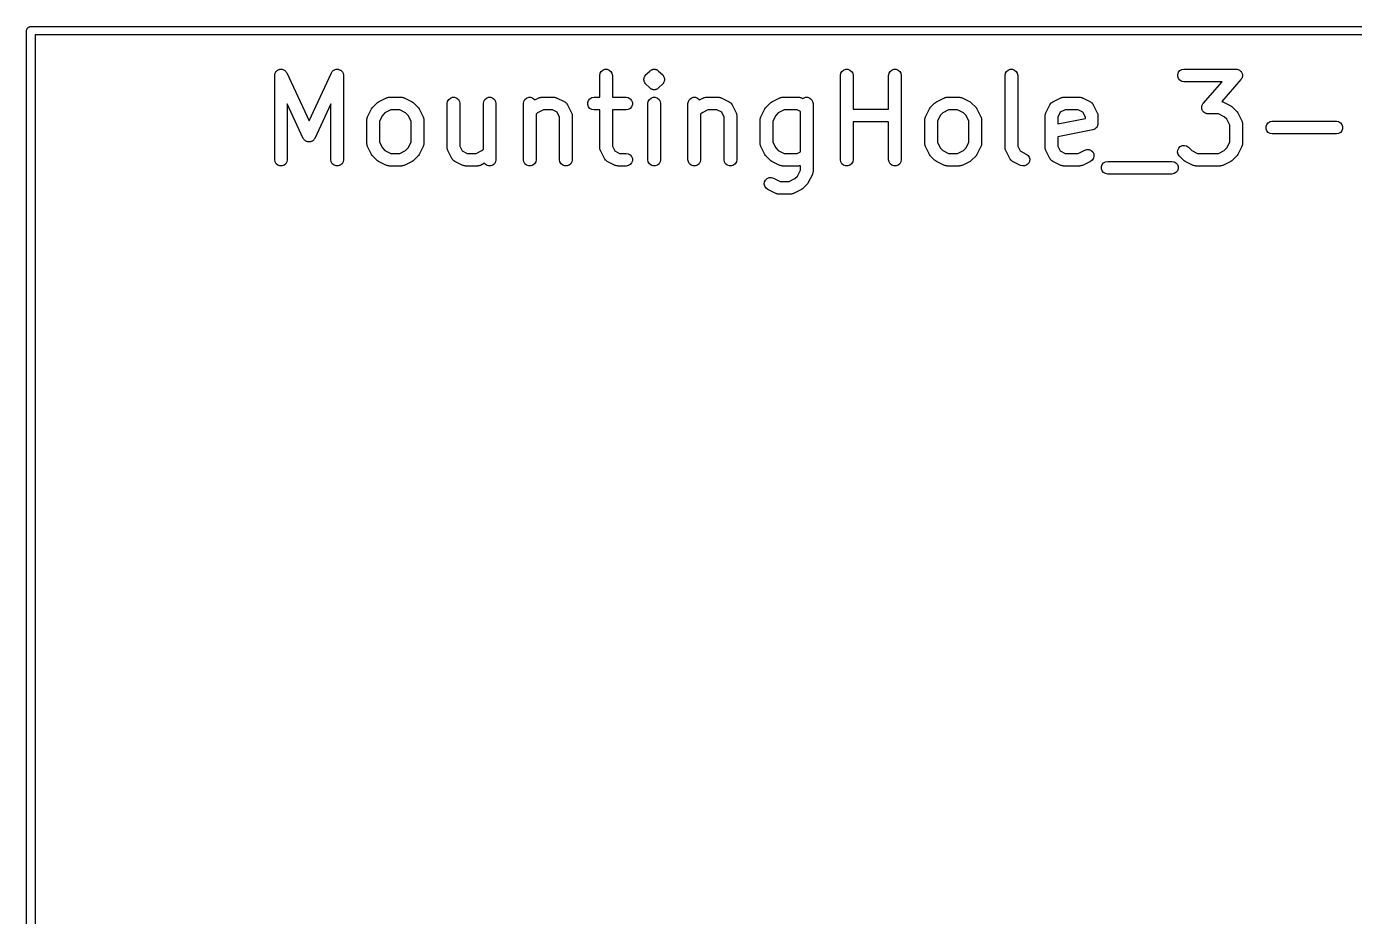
# Model space of a CAD drawing. Extents: x 128.4 to 190.5, y -130.4 to -95.9.
# Drawn here: x 128.41 to 144.17, y -115.04 to -104.47 of the extents above; entities that cross this region are included whole.
import ezdxf

# ---------------------------------------------------------------- set-up
doc = ezdxf.new("R2010")
doc.units = 0
doc.header["$MEASUREMENT"] = 0
doc.layers.add('BLACK', color=7, linetype='CONTINUOUS')

msp = doc.modelspace()

# ---------------------------------------------------------------- linework, layer by layer
at = {"layer": 'Black'}
for p, q in [((128.41, -104.523), (128.411, -104.519)), ((128.41, -120.523), (128.41, -104.523)), ((128.411, -104.514), (128.413, -104.51)), ((128.411, -104.519), (128.411, -104.514)), ((128.413, -104.51), (128.414, -104.506)), ((128.414, -104.506), (128.416, -104.502)), ((128.416, -104.502), (128.417, -104.498)), ((128.417, -104.498), (128.42, -104.495)), ((128.42, -104.495), (128.422, -104.491)), ((128.422, -104.491), (128.426, -104.488)), ((128.426, -104.488), (128.428, -104.485)), ((128.428, -104.485), (128.432, -104.483)), ((128.432, -104.483), (128.435, -104.48)), ((128.435, -104.48), (128.44, -104.478)), ((128.44, -104.478), (128.443, -104.476)), ((128.443, -104.476), (128.448, -104.475)), ((128.448, -104.475), (128.452, -104.474)), ((128.452, -104.474), (128.456, -104.474)), ((128.456, -104.474), (128.46, -104.473)), ((128.46, -104.473), (150.46, -104.473)), ((128.511, -104.573), (128.511, -120.473)), ((150.41, -104.573), (128.511, -104.573)), ((131.354, -105.054), (131.355, -105.044)), ((131.354, -106.054), (131.354, -105.054)), ((131.355, -105.044), (131.356, -105.034)), ((131.356, -105.034), (131.358, -105.031)), ((131.358, -105.028), (131.363, -105.02)), ((131.358, -105.031), (131.358, -105.028)), ((131.363, -105.02), (131.367, -105.011)), ((131.367, -105.011), (131.369, -105.008)), ((131.369, -105.008), (131.371, -105.005)), ((131.371, -105.005), (131.379, -104.999)), ((131.379, -104.999), (131.386, -104.992)), ((131.386, -104.992), (131.389, -104.991)), ((131.389, -104.991), (131.391, -104.989)), ((131.391, -104.989), (131.4, -104.985)), ((131.4, -104.985), (131.409, -104.981)), ((131.409, -104.981), (131.412, -104.981)), ((131.412, -104.981), (131.416, -104.98)), ((131.416, -104.98), (131.425, -104.98)), ((131.425, -104.98), (131.435, -104.979)), ((131.435, -104.979), (131.438, -104.98)), ((131.438, -104.98), (131.442, -104.98)), ((131.442, -104.98), (131.451, -104.983)), ((131.451, -104.983), (131.46, -104.986)), ((131.46, -104.986), (131.463, -104.988)), ((131.463, -104.988), (131.466, -104.989)), ((131.466, -104.989), (131.474, -104.995)), ((131.474, -104.995), (131.482, -105.001)), ((131.482, -105.001), (131.483, -105.003)), ((131.483, -105.003), (131.486, -105.005)), ((131.486, -105.005), (131.491, -105.014)), ((131.491, -105.014), (131.497, -105.022)), ((131.497, -105.022), (131.762, -105.591)), ((131.762, -105.591), (132.027, -105.022)), ((132.027, -105.022), (132.033, -105.014)), ((132.033, -105.014), (132.038, -105.005)), ((132.038, -105.005), (132.04, -105.003)), ((132.04, -105.003), (132.042, -105.001)), ((132.042, -105.001), (132.05, -104.995)), ((132.05, -104.995), (132.058, -104.989)), ((132.058, -104.989), (132.061, -104.988)), ((132.061, -104.988), (132.064, -104.986)), ((132.064, -104.986), (132.073, -104.983)), ((132.073, -104.983), (132.082, -104.98)), ((132.082, -104.98), (132.086, -104.98)), ((132.086, -104.98), (132.089, -104.979)), ((132.089, -104.979), (132.098, -104.98)), ((132.098, -104.98), (132.108, -104.98)), ((132.108, -104.98), (132.111, -104.981)), ((132.111, -104.981), (132.115, -104.981)), ((132.115, -104.981), (132.124, -104.985)), ((132.124, -104.985), (132.133, -104.989)), ((132.133, -104.989), (132.135, -104.991)), ((132.135, -104.991), (132.138, -104.992)), ((132.138, -104.992), (132.145, -104.999)), ((132.145, -104.999), (132.153, -105.005)), ((132.153, -105.005), (132.154, -105.008)), ((132.154, -105.008), (132.157, -105.011)), ((132.157, -105.011), (132.161, -105.02)), ((132.161, -105.02), (132.166, -105.028)), ((132.166, -105.028), (132.166, -105.031)), ((132.166, -105.031), (132.168, -105.034)), ((132.168, -105.034), (132.169, -105.044)), ((132.169, -105.044), (132.17, -105.054)), ((132.17, -105.054), (132.17, -106.054)), ((135.211, -105.054), (135.215, -105.028)), ((135.211, -105.312), (135.211, -105.054)), ((135.215, -105.028), (135.228, -105.005)), ((135.228, -105.005), (135.248, -104.989)), ((135.248, -104.989), (135.273, -104.98)), ((135.273, -104.98), (135.299, -104.98)), ((135.299, -104.98), (135.323, -104.989)), ((135.323, -104.989), (135.343, -105.005)), ((135.343, -105.005), (135.356, -105.028)), ((135.356, -105.028), (135.361, -105.054)), ((135.361, -105.054), (135.361, -105.312)), ((135.735, -105.095), (135.737, -105.088)), ((135.737, -105.082), (135.74, -105.076)), ((135.737, -105.088), (135.737, -105.082)), ((135.74, -105.076), (135.742, -105.07)), ((135.742, -105.07), (135.745, -105.064)), ((135.745, -105.064), (135.748, -105.058)), ((135.748, -105.058), (135.753, -105.054)), ((135.753, -105.054), (135.756, -105.048)), ((135.756, -105.048), (135.804, -105.001)), ((135.804, -105.001), (135.809, -104.997)), ((135.809, -104.997), (135.814, -104.992)), ((135.814, -104.992), (135.817, -104.991)), ((135.817, -104.991), (135.82, -104.989)), ((135.82, -104.989), (135.823, -104.988)), ((135.823, -104.988), (135.825, -104.986)), ((135.825, -104.986), (135.832, -104.984)), ((135.832, -104.984), (135.838, -104.981)), ((135.838, -104.981), (135.841, -104.981)), ((135.841, -104.981), (135.844, -104.98)), ((135.844, -104.98), (135.847, -104.98)), ((135.847, -104.98), (135.851, -104.979)), ((135.851, -104.979), (135.857, -104.979)), ((135.857, -104.979), (135.864, -104.979)), ((135.864, -104.979), (135.867, -104.98)), ((135.867, -104.98), (135.87, -104.98)), ((135.87, -104.98), (135.873, -104.981)), ((135.873, -104.981), (135.877, -104.981)), ((135.877, -104.981), (135.883, -104.984)), ((135.883, -104.984), (135.889, -104.986)), ((135.889, -104.986), (135.892, -104.988)), ((135.892, -104.988), (135.895, -104.989)), ((135.895, -104.989), (135.897, -104.991)), ((135.897, -104.991), (135.9, -104.992)), ((135.9, -104.992), (135.905, -104.997)), ((135.905, -104.997), (135.91, -105.001)), ((135.91, -105.001), (135.958, -105.048)), ((135.958, -105.048), (135.962, -105.054)), ((135.962, -105.054), (135.966, -105.058)), ((135.966, -105.058), (135.969, -105.064)), ((135.969, -105.064), (135.973, -105.07)), ((135.973, -105.07), (135.974, -105.076)), ((135.974, -105.076), (135.977, -105.082)), ((135.977, -105.082), (135.978, -105.088)), ((135.978, -105.088), (135.979, -105.095)), ((138.068, -105.054), (138.072, -105.028)), ((138.068, -106.054), (138.068, -105.054)), ((138.072, -105.028), (138.085, -105.005)), ((138.085, -105.005), (138.105, -104.989)), ((138.105, -104.989), (138.13, -104.98)), ((138.13, -104.98), (138.156, -104.98)), ((138.156, -104.98), (138.18, -104.989)), ((138.18, -104.989), (138.2, -105.005)), ((138.2, -105.005), (138.213, -105.028)), ((138.213, -105.028), (138.218, -105.054)), ((138.218, -105.054), (138.218, -105.455)), ((138.639, -105.054), (138.644, -105.028)), ((138.639, -105.455), (138.639, -105.054)), ((138.644, -105.028), (138.657, -105.005)), ((138.657, -105.005), (138.677, -104.989)), ((138.677, -104.989), (138.701, -104.98)), ((138.701, -104.98), (138.727, -104.98)), ((138.727, -104.98), (138.752, -104.989)), ((138.752, -104.989), (138.772, -105.005)), ((138.772, -105.005), (138.785, -105.028)), ((138.785, -105.028), (138.789, -105.054)), ((138.789, -105.054), (138.789, -106.054)), ((140.02, -105.054), (140.025, -105.028)), ((140.02, -105.911), (140.02, -105.054)), ((140.025, -105.028), (140.038, -105.005)), ((140.038, -105.005), (140.058, -104.989)), ((140.058, -104.989), (140.082, -104.98)), ((140.082, -104.98), (140.108, -104.98)), ((140.108, -104.98), (140.133, -104.989)), ((140.133, -104.989), (140.153, -105.005)), ((140.153, -105.005), (140.166, -105.028)), ((140.166, -105.028), (140.17, -105.054)), ((140.17, -105.054), (140.17, -105.893)), ((142.069, -105.041), (142.078, -105.016)), ((142.069, -105.067), (142.069, -105.041)), ((142.078, -105.091), (142.069, -105.067)), ((142.078, -105.016), (142.095, -104.996)), ((142.095, -105.111), (142.078, -105.091)), ((142.095, -104.996), (142.117, -104.983)), ((142.117, -104.983), (142.143, -104.979)), ((142.143, -104.979), (142.762, -104.979)), ((142.762, -104.979), (142.769, -104.98)), ((142.769, -104.98), (142.776, -104.98)), ((142.776, -104.98), (142.782, -104.982)), ((142.782, -104.982), (142.788, -104.983)), ((142.788, -104.983), (142.794, -104.987)), ((142.794, -104.987), (142.801, -104.989)), ((142.801, -104.989), (142.805, -104.993)), ((142.805, -104.993), (142.81, -104.996)), ((142.81, -104.996), (142.815, -105.002)), ((142.815, -105.002), (142.82, -105.007)), ((142.82, -105.007), (142.823, -105.012)), ((142.827, -105.091), (142.822, -105.097)), ((142.823, -105.012), (142.827, -105.016)), ((142.827, -105.016), (142.829, -105.023)), ((142.829, -105.086), (142.827, -105.091)), ((142.829, -105.023), (142.833, -105.029)), ((142.832, -105.081), (142.829, -105.086)), ((142.833, -105.074), (142.832, -105.081)), ((142.833, -105.029), (142.834, -105.035)), ((142.836, -105.067), (142.833, -105.074)), ((142.834, -105.035), (142.836, -105.041)), ((142.836, -105.041), (142.836, -105.048)), ((142.836, -105.048), (142.837, -105.055)), ((142.837, -105.055), (142.836, -105.061)), ((142.836, -105.061), (142.836, -105.067)), ((135.735, -105.101), (135.735, -105.095)), ((135.735, -105.108), (135.735, -105.101)), ((135.737, -105.114), (135.735, -105.108)), ((135.737, -105.121), (135.737, -105.114)), ((135.74, -105.127), (135.737, -105.121)), ((135.742, -105.133), (135.74, -105.127)), ((135.745, -105.138), (135.742, -105.133)), ((135.748, -105.144), (135.745, -105.138)), ((135.753, -105.149), (135.748, -105.144)), ((135.756, -105.154), (135.753, -105.149)), ((135.804, -105.202), (135.756, -105.154)), ((135.809, -105.206), (135.804, -105.202)), ((135.814, -105.21), (135.809, -105.206)), ((135.817, -105.212), (135.814, -105.21)), ((135.82, -105.214), (135.817, -105.212)), ((135.823, -105.215), (135.82, -105.214)), ((135.825, -105.217), (135.823, -105.215)), ((135.832, -105.219), (135.825, -105.217)), ((135.838, -105.221), (135.832, -105.219)), ((135.841, -105.222), (135.838, -105.221)), ((135.844, -105.223), (135.841, -105.222)), ((135.847, -105.223), (135.844, -105.223)), ((135.851, -105.224), (135.847, -105.223)), ((135.857, -105.223), (135.851, -105.224)), ((135.864, -105.224), (135.857, -105.223)), ((135.867, -105.223), (135.864, -105.224)), ((135.87, -105.223), (135.867, -105.223)), ((135.873, -105.222), (135.87, -105.223)), ((135.877, -105.221), (135.873, -105.222)), ((135.882, -105.219), (135.877, -105.221)), ((135.889, -105.217), (135.882, -105.219)), ((135.892, -105.215), (135.889, -105.217)), ((135.895, -105.214), (135.892, -105.215)), ((135.897, -105.212), (135.895, -105.214)), ((135.9, -105.21), (135.897, -105.212)), ((135.905, -105.206), (135.9, -105.21)), ((135.91, -105.202), (135.905, -105.206)), ((135.958, -105.154), (135.91, -105.202)), ((135.962, -105.149), (135.958, -105.154)), ((135.966, -105.144), (135.962, -105.149)), ((135.969, -105.138), (135.966, -105.144)), ((135.973, -105.133), (135.969, -105.138)), ((135.974, -105.127), (135.973, -105.133)), ((135.977, -105.121), (135.974, -105.127)), ((135.978, -105.114), (135.977, -105.121)), ((135.979, -105.108), (135.978, -105.114)), ((135.979, -105.095), (135.979, -105.101)), ((135.979, -105.101), (135.979, -105.108)), ((142.117, -105.124), (142.095, -105.111)), ((142.143, -105.129), (142.117, -105.124)), ((142.597, -105.129), (142.143, -105.129)), ((142.372, -105.385), (142.597, -105.129)), ((142.818, -105.103), (142.591, -105.363)), ((142.822, -105.097), (142.818, -105.103)), ((131.694, -105.8), (131.504, -105.392)), ((131.504, -105.392), (131.504, -106.054)), ((132.02, -105.392), (131.83, -105.8)), ((132.02, -106.054), (132.02, -105.392)), ((132.518, -105.429), (132.566, -105.382)), ((132.566, -105.382), (132.576, -105.375)), ((132.576, -105.375), (132.586, -105.368)), ((132.586, -105.368), (132.681, -105.32)), ((132.681, -105.32), (132.685, -105.319)), ((132.685, -105.319), (132.689, -105.316)), ((132.689, -105.316), (132.697, -105.315)), ((132.697, -105.315), (132.706, -105.312)), ((132.706, -105.312), (132.71, -105.313)), ((132.71, -105.313), (132.714, -105.312)), ((132.714, -105.312), (132.857, -105.312)), ((132.857, -105.312), (132.861, -105.313)), ((132.861, -105.313), (132.866, -105.312)), ((132.866, -105.312), (132.874, -105.315)), ((132.874, -105.315), (132.883, -105.316)), ((132.883, -105.316), (132.887, -105.319)), ((132.887, -105.319), (132.891, -105.32)), ((132.891, -105.32), (132.986, -105.368)), ((132.986, -105.368), (132.996, -105.375)), ((132.996, -105.375), (133.005, -105.382)), ((133.005, -105.382), (133.053, -105.429)), ((133.401, -105.387), (133.406, -105.361)), ((133.401, -105.911), (133.401, -105.387)), ((133.406, -105.361), (133.419, -105.339)), ((133.419, -105.339), (133.439, -105.322)), ((133.439, -105.322), (133.463, -105.313)), ((133.463, -105.313), (133.489, -105.313)), ((133.489, -105.313), (133.514, -105.322)), ((133.514, -105.322), (133.534, -105.339)), ((133.534, -105.339), (133.547, -105.361)), ((133.547, -105.361), (133.551, -105.387)), ((133.551, -105.387), (133.551, -105.893)), ((133.83, -105.387), (133.834, -105.361)), ((133.83, -105.927), (133.83, -105.387)), ((133.834, -105.361), (133.847, -105.339)), ((133.847, -105.339), (133.867, -105.322)), ((133.867, -105.322), (133.892, -105.313)), ((133.892, -105.313), (133.918, -105.313)), ((133.918, -105.313), (133.942, -105.322)), ((133.942, -105.322), (133.962, -105.339)), ((133.962, -105.339), (133.975, -105.361)), ((133.975, -105.361), (133.98, -105.387)), ((133.98, -105.387), (133.98, -106.054)), ((134.306, -105.387), (134.31, -105.361)), ((134.306, -106.054), (134.306, -105.387)), ((134.31, -105.361), (134.323, -105.339)), ((134.323, -105.339), (134.343, -105.322)), ((134.343, -105.322), (134.368, -105.313)), ((134.368, -105.313), (134.394, -105.313)), ((134.394, -105.313), (134.418, -105.322)), ((134.418, -105.322), (134.438, -105.339)), ((134.438, -105.339), (134.442, -105.344)), ((134.442, -105.344), (134.49, -105.32)), ((134.49, -105.32), (134.494, -105.319)), ((134.494, -105.319), (134.498, -105.316)), ((134.498, -105.316), (134.507, -105.315)), ((134.507, -105.315), (134.515, -105.312)), ((134.515, -105.312), (134.52, -105.313)), ((134.52, -105.313), (134.524, -105.312)), ((134.524, -105.312), (134.667, -105.312)), ((134.667, -105.312), (134.671, -105.313)), ((134.671, -105.313), (134.675, -105.312)), ((134.675, -105.312), (134.684, -105.315)), ((134.684, -105.315), (134.692, -105.316)), ((134.692, -105.316), (134.696, -105.319)), ((134.696, -105.319), (134.7, -105.32)), ((134.7, -105.32), (134.795, -105.368)), ((134.795, -105.368), (134.804, -105.374)), ((134.804, -105.374), (134.813, -105.38)), ((134.813, -105.38), (134.815, -105.382)), ((134.815, -105.382), (134.816, -105.383)), ((134.816, -105.383), (134.822, -105.392)), ((134.822, -105.392), (134.829, -105.401)), ((134.829, -105.401), (134.877, -105.496)), ((135.069, -105.374), (135.078, -105.349)), ((135.069, -105.4), (135.069, -105.374)), ((135.078, -105.424), (135.069, -105.4)), ((135.078, -105.349), (135.095, -105.33)), ((135.095, -105.33), (135.117, -105.316)), ((135.117, -105.316), (135.143, -105.312)), ((135.143, -105.312), (135.211, -105.312)), ((135.361, -105.312), (135.524, -105.312)), ((135.524, -105.312), (135.549, -105.316)), ((135.549, -105.316), (135.572, -105.33)), ((135.572, -105.33), (135.589, -105.349)), ((135.589, -105.349), (135.598, -105.374)), ((135.598, -105.4), (135.589, -105.424)), ((135.598, -105.374), (135.598, -105.4)), ((135.782, -105.387), (135.787, -105.361)), ((135.782, -106.054), (135.782, -105.387)), ((135.787, -105.361), (135.8, -105.339)), ((135.8, -105.339), (135.82, -105.322)), ((135.82, -105.322), (135.844, -105.313)), ((135.844, -105.313), (135.87, -105.313)), ((135.87, -105.313), (135.895, -105.322)), ((135.895, -105.322), (135.915, -105.339)), ((135.915, -105.339), (135.928, -105.361)), ((135.928, -105.361), (135.932, -105.387)), ((135.932, -105.387), (135.932, -106.054)), ((136.258, -105.387), (136.263, -105.361)), ((136.258, -106.054), (136.258, -105.387)), ((136.263, -105.361), (136.276, -105.339)), ((136.276, -105.339), (136.296, -105.322)), ((136.296, -105.322), (136.32, -105.313)), ((136.32, -105.313), (136.346, -105.313)), ((136.346, -105.313), (136.371, -105.322)), ((136.371, -105.322), (136.391, -105.339)), ((136.391, -105.339), (136.394, -105.344)), ((136.394, -105.344), (136.443, -105.32)), ((136.443, -105.32), (136.447, -105.319)), ((136.447, -105.319), (136.451, -105.316)), ((136.451, -105.316), (136.459, -105.315)), ((136.459, -105.315), (136.468, -105.312)), ((136.468, -105.312), (136.472, -105.313)), ((136.472, -105.313), (136.476, -105.312)), ((136.476, -105.312), (136.619, -105.312)), ((136.619, -105.312), (136.623, -105.313)), ((136.623, -105.313), (136.628, -105.312)), ((136.628, -105.312), (136.636, -105.315)), ((136.636, -105.315), (136.645, -105.316)), ((136.645, -105.316), (136.648, -105.319)), ((136.648, -105.319), (136.653, -105.32)), ((136.653, -105.32), (136.748, -105.368)), ((136.748, -105.368), (136.757, -105.374)), ((136.757, -105.374), (136.766, -105.38)), ((136.766, -105.38), (136.767, -105.382)), ((136.767, -105.382), (136.769, -105.383)), ((136.769, -105.383), (136.775, -105.392)), ((136.775, -105.392), (136.781, -105.401)), ((136.781, -105.401), (136.829, -105.496)), ((137.185, -105.429), (137.233, -105.382)), ((137.233, -105.382), (137.243, -105.375)), ((137.243, -105.375), (137.252, -105.368)), ((137.252, -105.368), (137.347, -105.32)), ((137.347, -105.32), (137.352, -105.319)), ((137.352, -105.319), (137.355, -105.316)), ((137.355, -105.316), (137.364, -105.315)), ((137.364, -105.315), (137.372, -105.312)), ((137.372, -105.312), (137.377, -105.313)), ((137.377, -105.313), (137.381, -105.312)), ((137.381, -105.312), (137.571, -105.312)), ((137.571, -105.312), (137.576, -105.313)), ((137.576, -105.313), (137.58, -105.312)), ((137.58, -105.312), (137.588, -105.315)), ((137.588, -105.315), (137.597, -105.316)), ((137.597, -105.316), (137.601, -105.319)), ((137.601, -105.319), (137.605, -105.32)), ((137.605, -105.32), (137.622, -105.328)), ((137.622, -105.328), (137.629, -105.322)), ((137.629, -105.322), (137.654, -105.313)), ((137.654, -105.313), (137.68, -105.313)), ((137.68, -105.313), (137.704, -105.322)), ((137.704, -105.322), (137.724, -105.339)), ((137.724, -105.339), (137.737, -105.361)), ((137.737, -105.361), (137.742, -105.387)), ((137.742, -105.387), (137.742, -106.196)), ((139.137, -105.429), (139.185, -105.382)), ((139.185, -105.382), (139.195, -105.375)), ((139.195, -105.375), (139.205, -105.368)), ((139.205, -105.368), (139.3, -105.32)), ((139.3, -105.32), (139.304, -105.319)), ((139.304, -105.319), (139.308, -105.316)), ((139.308, -105.316), (139.316, -105.315)), ((139.316, -105.315), (139.325, -105.312)), ((139.325, -105.312), (139.329, -105.313)), ((139.329, -105.313), (139.333, -105.312)), ((139.333, -105.312), (139.476, -105.312)), ((139.476, -105.312), (139.48, -105.313)), ((139.48, -105.313), (139.485, -105.312)), ((139.485, -105.312), (139.493, -105.315)), ((139.493, -105.315), (139.502, -105.316)), ((139.502, -105.316), (139.506, -105.319)), ((139.506, -105.319), (139.51, -105.32)), ((139.51, -105.32), (139.605, -105.368)), ((139.605, -105.368), (139.615, -105.375)), ((139.615, -105.375), (139.624, -105.382)), ((139.624, -105.382), (139.672, -105.429)), ((140.504, -105.496), (140.552, -105.401)), ((140.552, -105.401), (140.559, -105.392)), ((140.559, -105.392), (140.565, -105.383)), ((140.565, -105.383), (140.566, -105.382)), ((140.566, -105.382), (140.567, -105.38)), ((140.567, -105.38), (140.577, -105.374)), ((140.577, -105.374), (140.586, -105.368)), ((140.586, -105.368), (140.681, -105.32)), ((140.681, -105.32), (140.685, -105.319)), ((140.685, -105.319), (140.689, -105.316)), ((140.689, -105.316), (140.697, -105.315)), ((140.697, -105.315), (140.706, -105.312)), ((140.706, -105.312), (140.71, -105.313)), ((140.71, -105.313), (140.714, -105.312)), ((140.714, -105.312), (140.905, -105.312)), ((140.905, -105.312), (140.909, -105.313)), ((140.909, -105.313), (140.913, -105.312)), ((140.913, -105.312), (140.922, -105.315)), ((140.922, -105.315), (140.93, -105.316)), ((140.93, -105.316), (140.934, -105.319)), ((140.934, -105.319), (140.938, -105.32)), ((140.938, -105.32), (141.034, -105.368)), ((141.034, -105.368), (141.042, -105.374)), ((141.042, -105.374), (141.052, -105.38)), ((141.052, -105.38), (141.053, -105.382)), ((141.053, -105.382), (141.054, -105.383)), ((141.054, -105.383), (141.061, -105.392)), ((141.061, -105.392), (141.067, -105.401)), ((141.067, -105.401), (141.115, -105.496)), ((142.357, -105.415), (142.359, -105.407)), ((142.359, -105.407), (142.362, -105.403)), ((142.362, -105.403), (142.364, -105.397)), ((142.364, -105.397), (142.368, -105.391)), ((142.368, -105.391), (142.372, -105.385)), ((142.591, -105.363), (142.597, -105.364)), ((142.597, -105.364), (142.601, -105.366)), ((142.601, -105.366), (142.605, -105.368)), ((142.605, -105.368), (142.7, -105.415)), ((132.449, -105.569), (132.452, -105.56)), ((132.452, -105.56), (132.453, -105.552)), ((132.453, -105.552), (132.455, -105.548)), ((132.455, -105.548), (132.457, -105.544)), ((132.457, -105.544), (132.504, -105.449)), ((132.504, -105.449), (132.512, -105.439)), ((132.512, -105.439), (132.518, -105.429)), ((132.633, -105.527), (132.599, -105.595)), ((132.663, -105.496), (132.633, -105.527)), ((132.732, -105.462), (132.663, -105.496)), ((132.839, -105.462), (132.732, -105.462)), ((132.908, -105.496), (132.839, -105.462)), ((132.938, -105.527), (132.908, -105.496)), ((132.973, -105.595), (132.938, -105.527)), ((133.053, -105.429), (133.06, -105.439)), ((133.06, -105.439), (133.067, -105.449)), ((133.067, -105.449), (133.115, -105.544)), ((133.115, -105.544), (133.116, -105.548)), ((133.116, -105.548), (133.118, -105.552)), ((133.118, -105.552), (133.12, -105.56)), ((133.12, -105.56), (133.122, -105.569)), ((134.473, -105.496), (134.456, -105.513)), ((134.456, -105.513), (134.456, -106.054)), ((134.542, -105.462), (134.473, -105.496)), ((134.649, -105.462), (134.542, -105.462)), ((134.706, -105.49), (134.649, -105.462)), ((134.735, -105.548), (134.706, -105.49)), ((134.735, -106.054), (134.735, -105.548)), ((134.877, -105.496), (134.878, -105.5)), ((134.878, -105.5), (134.88, -105.504)), ((134.88, -105.504), (134.882, -105.513)), ((134.882, -105.513), (134.884, -105.521)), ((134.884, -105.521), (134.884, -105.526)), ((134.884, -105.526), (134.885, -105.53)), ((134.885, -105.53), (134.885, -106.054)), ((135.095, -105.444), (135.078, -105.424)), ((135.117, -105.457), (135.095, -105.444)), ((135.143, -105.462), (135.117, -105.457)), ((135.211, -105.462), (135.143, -105.462)), ((135.211, -105.911), (135.211, -105.462)), ((135.524, -105.462), (135.361, -105.462)), ((135.361, -105.462), (135.361, -105.893)), ((135.549, -105.457), (135.524, -105.462)), ((135.572, -105.444), (135.549, -105.457)), ((135.589, -105.424), (135.572, -105.444)), ((136.425, -105.496), (136.408, -105.513)), ((136.408, -105.513), (136.408, -106.054)), ((136.494, -105.462), (136.425, -105.496)), ((136.601, -105.462), (136.494, -105.462)), ((136.658, -105.49), (136.601, -105.462)), ((136.687, -105.548), (136.658, -105.49)), ((136.687, -106.054), (136.687, -105.548)), ((136.829, -105.496), (136.83, -105.5)), ((136.83, -105.5), (136.832, -105.504)), ((136.832, -105.504), (136.834, -105.513)), ((136.834, -105.513), (136.836, -105.521)), ((136.836, -105.521), (136.836, -105.526)), ((136.836, -105.526), (136.837, -105.53)), ((136.837, -105.53), (136.837, -106.054)), ((137.116, -105.569), (137.118, -105.56)), ((137.118, -105.56), (137.12, -105.552)), ((137.12, -105.552), (137.122, -105.548)), ((137.122, -105.548), (137.123, -105.544)), ((137.123, -105.544), (137.171, -105.449)), ((137.171, -105.449), (137.178, -105.439)), ((137.178, -105.439), (137.185, -105.429)), ((137.3, -105.527), (137.265, -105.595)), ((137.33, -105.496), (137.3, -105.527)), ((137.399, -105.462), (137.33, -105.496)), ((137.554, -105.462), (137.399, -105.462)), ((137.592, -105.481), (137.554, -105.462)), ((137.592, -105.96), (137.592, -105.481)), ((138.218, -105.455), (138.639, -105.455)), ((139.068, -105.569), (139.071, -105.56)), ((139.071, -105.56), (139.072, -105.552)), ((139.072, -105.552), (139.075, -105.548)), ((139.075, -105.548), (139.076, -105.544)), ((139.076, -105.544), (139.123, -105.449)), ((139.123, -105.449), (139.131, -105.439)), ((139.131, -105.439), (139.137, -105.429)), ((139.252, -105.527), (139.218, -105.595)), ((139.283, -105.496), (139.252, -105.527)), ((139.351, -105.462), (139.283, -105.496)), ((139.458, -105.462), (139.351, -105.462)), ((139.527, -105.496), (139.458, -105.462)), ((139.557, -105.527), (139.527, -105.496)), ((139.592, -105.595), (139.557, -105.527)), ((139.672, -105.429), (139.679, -105.439)), ((139.679, -105.439), (139.686, -105.449)), ((139.686, -105.449), (139.734, -105.544)), ((139.734, -105.544), (139.735, -105.548)), ((139.735, -105.548), (139.737, -105.552)), ((139.737, -105.552), (139.739, -105.56)), ((139.739, -105.56), (139.741, -105.569)), ((140.496, -105.53), (140.497, -105.526)), ((140.496, -105.911), (140.496, -105.53)), ((140.497, -105.521), (140.499, -105.513)), ((140.497, -105.526), (140.497, -105.521)), ((140.499, -105.513), (140.501, -105.504)), ((140.501, -105.504), (140.503, -105.5)), ((140.503, -105.5), (140.504, -105.496)), ((140.675, -105.49), (140.646, -105.548)), ((140.646, -105.548), (140.646, -105.629)), ((140.646, -105.629), (140.973, -105.564)), ((140.732, -105.462), (140.675, -105.49)), ((140.887, -105.462), (140.732, -105.462)), ((140.944, -105.49), (140.887, -105.462)), ((140.973, -105.548), (140.944, -105.49)), ((140.973, -105.564), (140.973, -105.548)), ((141.115, -105.496), (141.116, -105.5)), ((141.116, -105.5), (141.118, -105.504)), ((141.118, -105.504), (141.12, -105.513)), ((141.12, -105.513), (141.122, -105.521)), ((141.122, -105.521), (141.122, -105.526)), ((141.122, -105.526), (141.123, -105.53)), ((141.123, -105.53), (141.123, -105.625)), ((142.354, -105.433), (142.355, -105.427)), ((142.355, -105.44), (142.354, -105.433)), ((142.355, -105.422), (142.357, -105.415)), ((142.355, -105.427), (142.355, -105.422)), ((142.355, -105.448), (142.355, -105.44)), ((142.357, -105.453), (142.355, -105.448)), ((142.358, -105.459), (142.357, -105.453)), ((142.361, -105.465), (142.358, -105.459)), ((142.364, -105.472), (142.361, -105.465)), ((142.367, -105.477), (142.364, -105.472)), ((142.37, -105.482), (142.367, -105.477)), ((142.376, -105.486), (142.37, -105.482)), ((142.38, -105.492), (142.376, -105.486)), ((142.385, -105.495), (142.38, -105.492)), ((142.39, -105.499), (142.385, -105.495)), ((142.397, -105.501), (142.39, -105.499)), ((142.403, -105.505), (142.397, -105.501)), ((142.409, -105.506), (142.403, -105.505)), ((142.414, -105.508), (142.409, -105.506)), ((142.421, -105.508), (142.414, -105.508)), ((142.429, -105.51), (142.421, -105.508)), ((142.554, -105.51), (142.429, -105.51)), ((142.622, -105.544), (142.554, -105.51)), ((142.653, -105.574), (142.622, -105.544)), ((142.7, -105.415), (142.71, -105.422)), ((142.71, -105.422), (142.72, -105.429)), ((142.72, -105.429), (142.767, -105.477)), ((142.767, -105.477), (142.774, -105.487)), ((142.774, -105.487), (142.781, -105.496)), ((142.781, -105.496), (142.829, -105.592)), ((132.45, -105.573), (132.449, -105.569)), ((132.449, -105.577), (132.45, -105.573)), ((132.449, -105.863), (132.449, -105.577)), ((132.599, -105.595), (132.599, -105.845)), ((132.973, -105.845), (132.973, -105.595)), ((133.122, -105.569), (133.122, -105.573)), ((133.122, -105.573), (133.123, -105.577)), ((133.123, -105.577), (133.123, -105.863)), ((137.115, -105.577), (137.116, -105.573)), ((137.115, -105.863), (137.115, -105.577)), ((137.116, -105.573), (137.116, -105.569)), ((137.265, -105.595), (137.265, -105.845)), ((138.639, -105.605), (138.218, -105.605)), ((138.218, -105.605), (138.218, -106.054)), ((138.639, -106.054), (138.639, -105.605)), ((139.069, -105.573), (139.068, -105.569)), ((139.068, -105.577), (139.069, -105.573)), ((139.068, -105.863), (139.068, -105.577)), ((139.218, -105.595), (139.218, -105.845)), ((139.592, -105.845), (139.592, -105.595)), ((139.741, -105.569), (139.741, -105.573)), ((139.741, -105.573), (139.742, -105.577)), ((139.742, -105.577), (139.742, -105.863)), ((141.062, -105.699), (140.646, -105.782)), ((141.074, -105.694), (141.062, -105.699)), ((141.085, -105.69), (141.074, -105.694)), ((141.086, -105.689), (141.085, -105.69)), ((141.087, -105.689), (141.086, -105.689)), ((141.096, -105.681), (141.087, -105.689)), ((141.105, -105.673), (141.096, -105.681)), ((141.106, -105.673), (141.105, -105.673)), ((141.112, -105.661), (141.106, -105.672)), ((141.106, -105.672), (141.106, -105.673)), ((141.118, -105.651), (141.112, -105.661)), ((141.119, -105.649), (141.118, -105.65)), ((141.118, -105.65), (141.118, -105.651)), ((141.121, -105.637), (141.119, -105.649)), ((141.123, -105.625), (141.121, -105.637)), ((142.687, -105.643), (142.653, -105.574)), ((142.687, -105.845), (142.687, -105.643)), ((142.829, -105.592), (142.83, -105.596)), ((142.83, -105.596), (142.832, -105.599)), ((142.832, -105.599), (142.834, -105.608)), ((142.834, -105.608), (142.836, -105.616)), ((142.836, -105.616), (142.836, -105.621)), ((142.836, -105.621), (142.837, -105.625)), ((142.837, -105.625), (142.837, -105.863)), ((143.117, -105.66), (143.126, -105.635)), ((143.117, -105.686), (143.117, -105.66)), ((143.126, -105.71), (143.117, -105.686)), ((143.126, -105.635), (143.142, -105.615)), ((143.142, -105.73), (143.126, -105.71)), ((143.142, -105.615), (143.165, -105.602)), ((143.165, -105.602), (143.19, -105.598)), ((143.19, -105.598), (143.952, -105.598)), ((143.952, -105.598), (143.978, -105.602)), ((143.978, -105.602), (144.001, -105.615)), ((144.001, -105.615), (144.017, -105.635)), ((144.017, -105.71), (144.001, -105.73)), ((144.017, -105.635), (144.026, -105.66)), ((144.026, -105.686), (144.017, -105.71)), ((144.026, -105.66), (144.026, -105.686)), ((131.698, -105.805), (131.694, -105.8)), ((131.7, -105.811), (131.698, -105.805)), ((131.705, -105.816), (131.7, -105.811)), ((131.709, -105.821), (131.705, -105.816)), ((131.714, -105.825), (131.709, -105.821)), ((131.719, -105.829), (131.714, -105.825)), ((131.725, -105.832), (131.719, -105.829)), ((131.73, -105.836), (131.725, -105.832)), ((131.737, -105.838), (131.73, -105.836)), ((131.742, -105.84), (131.737, -105.838)), ((131.749, -105.841), (131.742, -105.84)), ((131.755, -105.843), (131.749, -105.841)), ((131.762, -105.842), (131.755, -105.843)), ((131.768, -105.843), (131.762, -105.842)), ((131.775, -105.841), (131.768, -105.843)), ((131.781, -105.84), (131.775, -105.841)), ((131.787, -105.838), (131.781, -105.84)), ((131.794, -105.836), (131.787, -105.838)), ((131.799, -105.832), (131.794, -105.836)), ((131.805, -105.829), (131.799, -105.832)), ((131.81, -105.825), (131.805, -105.829)), ((131.815, -105.821), (131.81, -105.825)), ((131.819, -105.816), (131.815, -105.821)), ((131.823, -105.811), (131.819, -105.816)), ((131.826, -105.805), (131.823, -105.811)), ((131.83, -105.8), (131.826, -105.805)), ((132.45, -105.867), (132.449, -105.863)), ((132.449, -105.872), (132.45, -105.867)), ((132.452, -105.88), (132.449, -105.872)), ((132.453, -105.889), (132.452, -105.88)), ((132.599, -105.845), (132.633, -105.914)), ((132.938, -105.914), (132.973, -105.845)), ((133.12, -105.88), (133.118, -105.889)), ((133.122, -105.872), (133.12, -105.88)), ((133.123, -105.863), (133.122, -105.867)), ((133.122, -105.867), (133.122, -105.872)), ((137.116, -105.867), (137.115, -105.863)), ((137.116, -105.872), (137.116, -105.867)), ((137.118, -105.88), (137.116, -105.872)), ((137.12, -105.889), (137.118, -105.88)), ((137.265, -105.845), (137.3, -105.914)), ((139.069, -105.867), (139.068, -105.863)), ((139.068, -105.872), (139.069, -105.867)), ((139.071, -105.88), (139.068, -105.872)), ((139.072, -105.889), (139.071, -105.88)), ((139.218, -105.845), (139.252, -105.914)), ((139.557, -105.914), (139.592, -105.845)), ((139.739, -105.88), (139.737, -105.889)), ((139.741, -105.872), (139.739, -105.88)), ((139.742, -105.863), (139.741, -105.867)), ((139.741, -105.867), (139.741, -105.872)), ((140.646, -105.782), (140.646, -105.893)), ((142.653, -105.914), (142.687, -105.845)), ((142.834, -105.88), (142.832, -105.889)), ((142.836, -105.872), (142.834, -105.88)), ((142.837, -105.863), (142.836, -105.867)), ((142.836, -105.867), (142.836, -105.872)), ((143.165, -105.743), (143.142, -105.73)), ((143.19, -105.748), (143.165, -105.743)), ((143.952, -105.748), (143.19, -105.748)), ((143.978, -105.743), (143.952, -105.748)), ((144.001, -105.73), (143.978, -105.743)), ((132.455, -105.893), (132.453, -105.889)), ((132.457, -105.897), (132.455, -105.893)), ((132.504, -105.992), (132.457, -105.897)), ((132.512, -106.002), (132.504, -105.992)), ((132.518, -106.011), (132.512, -106.002)), ((132.566, -106.059), (132.518, -106.011)), ((132.633, -105.914), (132.663, -105.944)), ((132.663, -105.944), (132.732, -105.979)), ((132.732, -105.979), (132.839, -105.979)), ((132.839, -105.979), (132.908, -105.944)), ((132.908, -105.944), (132.938, -105.914)), ((133.053, -106.011), (133.005, -106.059)), ((133.06, -106.002), (133.053, -106.011)), ((133.067, -105.992), (133.06, -106.002)), ((133.115, -105.897), (133.067, -105.992)), ((133.116, -105.893), (133.115, -105.897)), ((133.118, -105.889), (133.116, -105.893)), ((133.402, -105.915), (133.401, -105.911)), ((133.402, -105.919), (133.402, -105.915)), ((133.404, -105.928), (133.402, -105.919)), ((133.406, -105.936), (133.404, -105.928)), ((133.408, -105.94), (133.406, -105.936)), ((133.409, -105.944), (133.408, -105.94)), ((133.457, -106.04), (133.409, -105.944)), ((133.551, -105.893), (133.58, -105.95)), ((133.58, -105.95), (133.637, -105.979)), ((133.637, -105.979), (133.744, -105.979)), ((133.744, -105.979), (133.813, -105.944)), ((133.813, -105.944), (133.83, -105.927)), ((135.211, -105.915), (135.211, -105.911)), ((135.211, -105.919), (135.211, -105.915)), ((135.214, -105.928), (135.211, -105.919)), ((135.215, -105.936), (135.214, -105.928)), ((135.217, -105.94), (135.215, -105.936)), ((135.219, -105.944), (135.217, -105.94)), ((135.266, -106.04), (135.219, -105.944)), ((135.361, -105.893), (135.389, -105.95)), ((135.389, -105.95), (135.446, -105.979)), ((135.446, -105.979), (135.524, -105.979)), ((135.524, -105.979), (135.549, -105.983)), ((135.549, -105.983), (135.572, -105.996)), ((135.572, -105.996), (135.589, -106.016)), ((135.589, -106.016), (135.598, -106.041)), ((137.122, -105.893), (137.12, -105.889)), ((137.123, -105.897), (137.122, -105.893)), ((137.171, -105.992), (137.123, -105.897)), ((137.178, -106.002), (137.171, -105.992)), ((137.185, -106.011), (137.178, -106.002)), ((137.233, -106.059), (137.185, -106.011)), ((137.3, -105.914), (137.33, -105.944)), ((137.33, -105.944), (137.399, -105.979)), ((137.399, -105.979), (137.554, -105.979)), ((137.554, -105.979), (137.592, -105.96)), ((139.075, -105.893), (139.072, -105.889)), ((139.076, -105.897), (139.075, -105.893)), ((139.123, -105.992), (139.076, -105.897)), ((139.131, -106.002), (139.123, -105.992)), ((139.137, -106.011), (139.131, -106.002)), ((139.185, -106.059), (139.137, -106.011)), ((139.252, -105.914), (139.283, -105.944)), ((139.283, -105.944), (139.351, -105.979)), ((139.351, -105.979), (139.458, -105.979)), ((139.458, -105.979), (139.527, -105.944)), ((139.527, -105.944), (139.557, -105.914)), ((139.672, -106.011), (139.624, -106.059)), ((139.679, -106.002), (139.672, -106.011)), ((139.686, -105.992), (139.679, -106.002)), ((139.734, -105.897), (139.686, -105.992)), ((139.735, -105.893), (139.734, -105.897)), ((139.737, -105.889), (139.735, -105.893)), ((140.021, -105.915), (140.02, -105.911)), ((140.021, -105.919), (140.021, -105.915)), ((140.023, -105.928), (140.021, -105.919)), ((140.025, -105.936), (140.023, -105.928)), ((140.027, -105.94), (140.025, -105.936)), ((140.028, -105.944), (140.027, -105.94)), ((140.076, -106.04), (140.028, -105.944)), ((140.17, -105.893), (140.199, -105.95)), ((140.199, -105.95), (140.272, -105.987)), ((140.272, -105.987), (140.293, -106.002)), ((140.293, -106.002), (140.307, -106.024)), ((140.307, -106.024), (140.313, -106.049)), ((140.497, -105.915), (140.496, -105.911)), ((140.497, -105.919), (140.497, -105.915)), ((140.499, -105.928), (140.497, -105.919)), ((140.501, -105.936), (140.499, -105.928)), ((140.503, -105.94), (140.501, -105.936)), ((140.504, -105.944), (140.503, -105.94)), ((140.552, -106.04), (140.504, -105.944)), ((140.646, -105.893), (140.675, -105.95)), ((140.675, -105.95), (140.732, -105.979)), ((140.732, -105.979), (140.887, -105.979)), ((140.887, -105.979), (140.966, -105.939)), ((140.966, -105.939), (140.991, -105.932)), ((140.991, -105.932), (141.017, -105.933)), ((141.017, -105.933), (141.041, -105.943)), ((141.041, -105.943), (141.06, -105.961)), ((141.069, -106.036), (141.054, -106.058)), ((141.06, -105.961), (141.072, -105.985)), ((141.075, -106.011), (141.069, -106.036)), ((141.072, -105.985), (141.075, -106.011)), ((142.068, -105.965), (142.07, -105.939)), ((142.075, -105.99), (142.068, -105.965)), ((142.07, -105.939), (142.081, -105.915)), ((142.09, -106.011), (142.075, -105.99)), ((142.081, -105.915), (142.1, -105.897)), ((142.137, -106.059), (142.09, -106.011)), ((142.1, -105.897), (142.123, -105.886)), ((142.123, -105.886), (142.149, -105.884)), ((142.149, -105.884), (142.175, -105.89)), ((142.175, -105.89), (142.196, -105.905)), ((142.196, -105.905), (142.235, -105.944)), ((142.235, -105.944), (142.303, -105.979)), ((142.303, -105.979), (142.554, -105.979)), ((142.554, -105.979), (142.622, -105.944)), ((142.622, -105.944), (142.653, -105.914)), ((142.767, -106.011), (142.72, -106.059)), ((142.774, -106.002), (142.767, -106.011)), ((142.781, -105.992), (142.774, -106.002)), ((142.829, -105.897), (142.781, -105.992)), ((142.83, -105.893), (142.829, -105.897)), ((142.832, -105.889), (142.83, -105.893)), ((131.358, -106.079), (131.354, -106.054)), ((131.371, -106.102), (131.358, -106.079)), ((131.391, -106.119), (131.371, -106.102)), ((131.416, -106.128), (131.391, -106.119)), ((131.442, -106.128), (131.416, -106.128)), ((131.466, -106.119), (131.442, -106.128)), ((131.486, -106.102), (131.466, -106.119)), ((131.499, -106.079), (131.486, -106.102)), ((131.504, -106.054), (131.499, -106.079)), ((132.025, -106.079), (132.02, -106.054)), ((132.038, -106.102), (132.025, -106.079)), ((132.058, -106.119), (132.038, -106.102)), ((132.082, -106.128), (132.058, -106.119)), ((132.108, -106.128), (132.082, -106.128)), ((132.133, -106.119), (132.108, -106.128)), ((132.153, -106.102), (132.133, -106.119)), ((132.166, -106.079), (132.153, -106.102)), ((132.17, -106.054), (132.166, -106.079)), ((132.576, -106.066), (132.566, -106.059)), ((132.586, -106.073), (132.576, -106.066)), ((132.681, -106.121), (132.586, -106.073)), ((132.685, -106.122), (132.681, -106.121)), ((132.689, -106.124), (132.685, -106.122)), ((132.697, -106.126), (132.689, -106.124)), ((132.706, -106.128), (132.697, -106.126)), ((132.71, -106.128), (132.706, -106.128)), ((132.714, -106.129), (132.71, -106.128)), ((132.857, -106.129), (132.714, -106.129)), ((132.861, -106.128), (132.857, -106.129)), ((132.866, -106.128), (132.861, -106.128)), ((132.874, -106.126), (132.866, -106.128)), ((132.883, -106.124), (132.874, -106.126)), ((132.887, -106.122), (132.883, -106.124)), ((132.891, -106.121), (132.887, -106.122)), ((132.986, -106.073), (132.891, -106.121)), ((132.996, -106.066), (132.986, -106.073)), ((133.005, -106.059), (132.996, -106.066)), ((133.463, -106.048), (133.457, -106.04)), ((133.469, -106.058), (133.463, -106.048)), ((133.471, -106.059), (133.469, -106.058)), ((133.472, -106.06), (133.471, -106.059)), ((133.481, -106.067), (133.472, -106.06)), ((133.49, -106.073), (133.481, -106.067)), ((133.586, -106.121), (133.49, -106.073)), ((133.59, -106.122), (133.586, -106.121)), ((133.593, -106.124), (133.59, -106.122)), ((133.602, -106.126), (133.593, -106.124)), ((133.61, -106.128), (133.602, -106.126)), ((133.615, -106.128), (133.61, -106.128)), ((133.619, -106.129), (133.615, -106.128)), ((133.762, -106.129), (133.619, -106.129)), ((133.766, -106.128), (133.762, -106.129)), ((133.77, -106.128), (133.766, -106.128)), ((133.779, -106.126), (133.77, -106.128)), ((133.788, -106.124), (133.779, -106.126)), ((133.791, -106.122), (133.788, -106.124)), ((133.795, -106.121), (133.791, -106.122)), ((133.844, -106.096), (133.795, -106.121)), ((133.847, -106.102), (133.844, -106.096)), ((133.867, -106.119), (133.847, -106.102)), ((133.892, -106.128), (133.867, -106.119)), ((133.918, -106.128), (133.892, -106.128)), ((133.942, -106.119), (133.918, -106.128)), ((133.962, -106.102), (133.942, -106.119)), ((133.975, -106.079), (133.962, -106.102)), ((133.98, -106.054), (133.975, -106.079)), ((134.31, -106.079), (134.306, -106.054)), ((134.323, -106.102), (134.31, -106.079)), ((134.343, -106.119), (134.323, -106.102)), ((134.368, -106.128), (134.343, -106.119)), ((134.394, -106.128), (134.368, -106.128)), ((134.418, -106.119), (134.394, -106.128)), ((134.438, -106.102), (134.418, -106.119)), ((134.451, -106.079), (134.438, -106.102)), ((134.456, -106.054), (134.451, -106.079)), ((134.739, -106.079), (134.735, -106.054)), ((134.752, -106.102), (134.739, -106.079)), ((134.772, -106.119), (134.752, -106.102)), ((134.796, -106.128), (134.772, -106.119)), ((134.823, -106.128), (134.796, -106.128)), ((134.847, -106.119), (134.823, -106.128)), ((134.867, -106.102), (134.847, -106.119)), ((134.88, -106.079), (134.867, -106.102)), ((134.885, -106.054), (134.88, -106.079)), ((135.273, -106.048), (135.266, -106.04)), ((135.279, -106.058), (135.273, -106.048)), ((135.281, -106.059), (135.279, -106.058)), ((135.282, -106.06), (135.281, -106.059)), ((135.291, -106.067), (135.282, -106.06)), ((135.3, -106.073), (135.291, -106.067)), ((135.395, -106.121), (135.3, -106.073)), ((135.399, -106.122), (135.395, -106.121)), ((135.403, -106.124), (135.399, -106.122)), ((135.412, -106.126), (135.403, -106.124)), ((135.42, -106.128), (135.412, -106.126)), ((135.424, -106.128), (135.42, -106.128)), ((135.429, -106.129), (135.424, -106.128)), ((135.524, -106.129), (135.429, -106.129)), ((135.549, -106.124), (135.524, -106.129)), ((135.572, -106.111), (135.549, -106.124)), ((135.589, -106.091), (135.572, -106.111)), ((135.598, -106.067), (135.589, -106.091)), ((135.598, -106.041), (135.598, -106.067)), ((135.787, -106.079), (135.782, -106.054)), ((135.8, -106.102), (135.787, -106.079)), ((135.82, -106.119), (135.8, -106.102)), ((135.844, -106.128), (135.82, -106.119)), ((135.87, -106.128), (135.844, -106.128)), ((135.895, -106.119), (135.87, -106.128)), ((135.915, -106.102), (135.895, -106.119)), ((135.928, -106.079), (135.915, -106.102)), ((135.932, -106.054), (135.928, -106.079)), ((136.263, -106.079), (136.258, -106.054)), ((136.276, -106.102), (136.263, -106.079)), ((136.296, -106.119), (136.276, -106.102)), ((136.32, -106.128), (136.296, -106.119)), ((136.346, -106.128), (136.32, -106.128)), ((136.371, -106.119), (136.346, -106.128)), ((136.391, -106.102), (136.371, -106.119)), ((136.404, -106.079), (136.391, -106.102)), ((136.408, -106.054), (136.404, -106.079)), ((136.691, -106.079), (136.687, -106.054)), ((136.704, -106.102), (136.691, -106.079)), ((136.724, -106.119), (136.704, -106.102)), ((136.749, -106.128), (136.724, -106.119)), ((136.775, -106.128), (136.749, -106.128)), ((136.799, -106.119), (136.775, -106.128)), ((136.819, -106.102), (136.799, -106.119)), ((136.832, -106.079), (136.819, -106.102)), ((136.837, -106.054), (136.832, -106.079)), ((137.243, -106.066), (137.233, -106.059)), ((137.252, -106.073), (137.243, -106.066)), ((137.347, -106.121), (137.252, -106.073)), ((137.352, -106.122), (137.347, -106.121)), ((137.355, -106.124), (137.352, -106.122)), ((137.364, -106.126), (137.355, -106.124)), ((137.372, -106.128), (137.364, -106.126)), ((137.377, -106.128), (137.372, -106.128)), ((137.381, -106.129), (137.377, -106.128)), ((137.571, -106.129), (137.381, -106.129)), ((137.557, -106.247), (137.592, -106.179)), ((137.576, -106.128), (137.571, -106.129)), ((137.58, -106.128), (137.576, -106.128)), ((137.588, -106.126), (137.58, -106.128)), ((137.592, -106.125), (137.588, -106.126)), ((137.592, -106.179), (137.592, -106.125)), ((138.072, -106.079), (138.068, -106.054)), ((138.085, -106.102), (138.072, -106.079)), ((138.105, -106.119), (138.085, -106.102)), ((138.13, -106.128), (138.105, -106.119)), ((138.156, -106.128), (138.13, -106.128)), ((138.18, -106.119), (138.156, -106.128)), ((138.2, -106.102), (138.18, -106.119)), ((138.213, -106.079), (138.2, -106.102)), ((138.218, -106.054), (138.213, -106.079)), ((138.644, -106.079), (138.639, -106.054)), ((138.657, -106.102), (138.644, -106.079)), ((138.677, -106.119), (138.657, -106.102)), ((138.701, -106.128), (138.677, -106.119)), ((138.727, -106.128), (138.701, -106.128)), ((138.752, -106.119), (138.727, -106.128)), ((138.772, -106.102), (138.752, -106.119)), ((138.785, -106.079), (138.772, -106.102)), ((138.789, -106.054), (138.785, -106.079)), ((139.195, -106.066), (139.185, -106.059)), ((139.205, -106.073), (139.195, -106.066)), ((139.3, -106.121), (139.205, -106.073)), ((139.304, -106.122), (139.3, -106.121)), ((139.308, -106.124), (139.304, -106.122)), ((139.316, -106.126), (139.308, -106.124)), ((139.325, -106.128), (139.316, -106.126)), ((139.329, -106.128), (139.325, -106.128)), ((139.333, -106.129), (139.329, -106.128)), ((139.476, -106.129), (139.333, -106.129)), ((139.48, -106.128), (139.476, -106.129)), ((139.485, -106.128), (139.48, -106.128)), ((139.493, -106.126), (139.485, -106.128)), ((139.502, -106.124), (139.493, -106.126)), ((139.506, -106.122), (139.502, -106.124)), ((139.51, -106.121), (139.506, -106.122)), ((139.605, -106.073), (139.51, -106.121)), ((139.615, -106.066), (139.605, -106.073)), ((139.624, -106.059), (139.615, -106.066)), ((140.082, -106.048), (140.076, -106.04)), ((140.088, -106.058), (140.082, -106.048)), ((140.09, -106.059), (140.088, -106.058)), ((140.091, -106.06), (140.09, -106.059)), ((140.1, -106.067), (140.091, -106.06)), ((140.109, -106.073), (140.1, -106.067)), ((140.205, -106.121), (140.109, -106.073)), ((140.23, -106.128), (140.205, -106.121)), ((140.256, -106.127), (140.23, -106.128)), ((140.279, -106.116), (140.256, -106.127)), ((140.298, -106.098), (140.279, -106.116)), ((140.31, -106.075), (140.298, -106.098)), ((140.313, -106.049), (140.31, -106.075)), ((140.559, -106.048), (140.552, -106.04)), ((140.565, -106.058), (140.559, -106.048)), ((140.566, -106.059), (140.565, -106.058)), ((140.567, -106.06), (140.566, -106.059)), ((140.577, -106.067), (140.567, -106.06)), ((140.586, -106.073), (140.577, -106.067)), ((140.681, -106.121), (140.586, -106.073)), ((140.685, -106.122), (140.681, -106.121)), ((140.689, -106.124), (140.685, -106.122)), ((140.697, -106.126), (140.689, -106.124)), ((140.706, -106.128), (140.697, -106.126)), ((140.71, -106.128), (140.706, -106.128)), ((140.714, -106.129), (140.71, -106.128)), ((140.905, -106.129), (140.714, -106.129)), ((140.909, -106.128), (140.905, -106.129)), ((140.913, -106.128), (140.909, -106.128)), ((140.922, -106.126), (140.913, -106.128)), ((140.93, -106.124), (140.922, -106.126)), ((140.934, -106.122), (140.93, -106.124)), ((140.938, -106.121), (140.934, -106.122)), ((141.034, -106.073), (140.938, -106.121)), ((141.054, -106.058), (141.034, -106.073)), ((141.164, -106.136), (141.173, -106.111)), ((141.164, -106.162), (141.164, -106.136)), ((141.173, -106.186), (141.164, -106.162)), ((141.173, -106.111), (141.19, -106.091)), ((141.19, -106.206), (141.173, -106.186)), ((141.19, -106.091), (141.212, -106.078)), ((141.212, -106.078), (141.238, -106.074)), ((141.238, -106.074), (142, -106.074)), ((142, -106.074), (142.026, -106.078)), ((142.026, -106.078), (142.048, -106.091)), ((142.048, -106.091), (142.065, -106.111)), ((142.065, -106.186), (142.048, -106.206)), ((142.065, -106.111), (142.074, -106.136)), ((142.074, -106.162), (142.065, -106.186)), ((142.074, -106.136), (142.074, -106.162)), ((142.147, -106.066), (142.137, -106.059)), ((142.157, -106.073), (142.147, -106.066)), ((142.252, -106.121), (142.157, -106.073)), ((142.256, -106.122), (142.252, -106.121)), ((142.26, -106.124), (142.256, -106.122)), ((142.269, -106.126), (142.26, -106.124)), ((142.277, -106.128), (142.269, -106.126)), ((142.281, -106.128), (142.277, -106.128)), ((142.286, -106.129), (142.281, -106.128)), ((142.571, -106.129), (142.286, -106.129)), ((142.576, -106.128), (142.571, -106.129)), ((142.58, -106.128), (142.576, -106.128)), ((142.588, -106.126), (142.58, -106.128)), ((142.597, -106.124), (142.588, -106.126)), ((142.601, -106.122), (142.597, -106.124)), ((142.605, -106.121), (142.601, -106.122)), ((142.7, -106.073), (142.605, -106.121)), ((142.71, -106.066), (142.7, -106.073)), ((142.72, -106.059), (142.71, -106.066)), ((137.163, -106.344), (137.166, -106.318)), ((137.169, -106.369), (137.163, -106.344)), ((137.166, -106.318), (137.178, -106.295)), ((137.178, -106.295), (137.197, -106.277)), ((137.197, -106.277), (137.221, -106.266)), ((137.221, -106.266), (137.247, -106.265)), ((137.247, -106.265), (137.272, -106.272)), ((137.272, -106.272), (137.351, -106.312)), ((137.351, -106.312), (137.458, -106.312)), ((137.458, -106.312), (137.527, -106.278)), ((137.527, -106.278), (137.557, -106.247)), ((137.672, -106.345), (137.624, -106.392)), ((137.679, -106.335), (137.672, -106.345)), ((137.686, -106.325), (137.679, -106.335)), ((137.734, -106.23), (137.686, -106.325)), ((137.735, -106.226), (137.734, -106.23)), ((137.737, -106.222), (137.735, -106.226)), ((137.739, -106.213), (137.737, -106.222)), ((137.741, -106.205), (137.739, -106.213)), ((137.742, -106.196), (137.741, -106.201)), ((137.741, -106.201), (137.741, -106.205)), ((141.212, -106.219), (141.19, -106.206)), ((141.238, -106.224), (141.212, -106.219)), ((142, -106.224), (141.238, -106.224)), ((142.026, -106.219), (142, -106.224)), ((142.048, -106.206), (142.026, -106.219)), ((137.184, -106.391), (137.169, -106.369)), ((137.205, -106.406), (137.184, -106.391)), ((137.3, -106.454), (137.205, -106.406)), ((137.304, -106.455), (137.3, -106.454)), ((137.308, -106.457), (137.304, -106.455)), ((137.316, -106.459), (137.308, -106.457)), ((137.325, -106.461), (137.316, -106.459)), ((137.329, -106.461), (137.325, -106.461)), ((137.333, -106.462), (137.329, -106.461)), ((137.476, -106.462), (137.333, -106.462)), ((137.48, -106.461), (137.476, -106.462)), ((137.485, -106.461), (137.48, -106.461)), ((137.493, -106.459), (137.485, -106.461)), ((137.502, -106.457), (137.493, -106.459)), ((137.506, -106.455), (137.502, -106.457)), ((137.51, -106.454), (137.506, -106.455)), ((137.605, -106.406), (137.51, -106.454)), ((137.615, -106.399), (137.605, -106.406)), ((137.624, -106.392), (137.615, -106.399))]:
    msp.add_line(p, q, dxfattribs=at)

doc.saveas('drawing.dxf')
